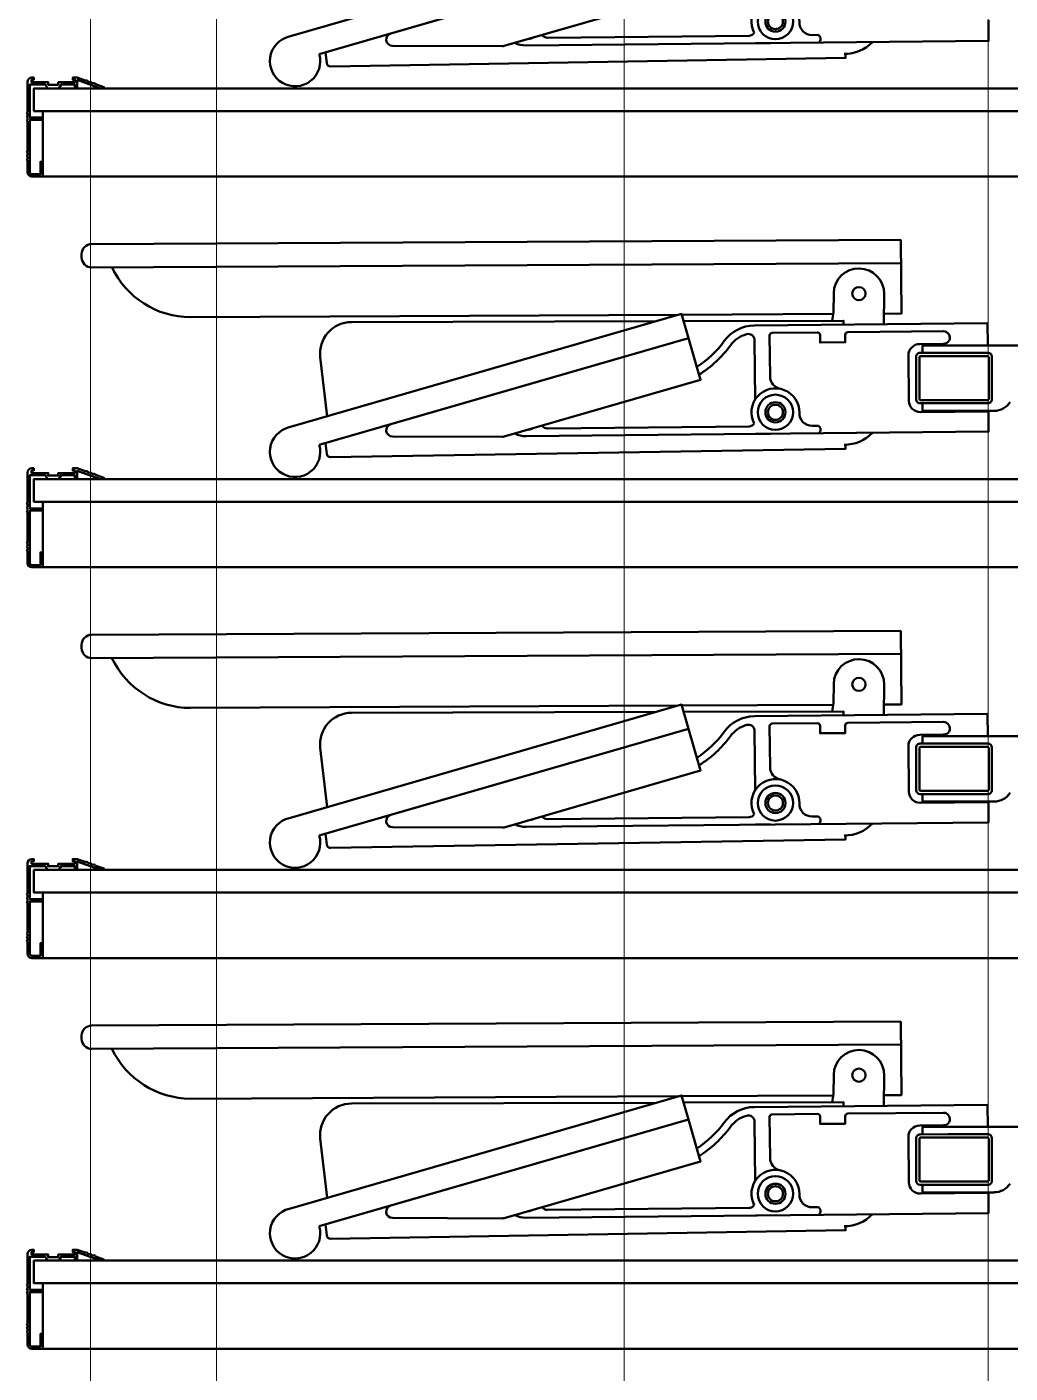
# Model space of a CAD drawing. Header units: millimetres. Extents: x 51154 to 151340, y -24069 to 30962.
# Drawn here: x 127494 to 128274, y 532 to 1600 of the extents above; entities that cross this region are included whole.
import ezdxf

# ---------------------------------------------------------------- set-up
doc = ezdxf.new("R2010")
doc.units = ezdxf.units.MM
for name, color, linetype, lineweight, true_color in [('_____KCI_M_0_Main-1', 9, 'Continuous', 50, 0x808080), ('Ломаная-1-1', 9, 'Continuous', 9, 0x808080), ('Партер_ТХ_для_Разрез_dwg _2_-1', 9, 'Continuous', 9, 0x808080)]:
    doc.layers.add(name, color=color, linetype=linetype, lineweight=lineweight, true_color=true_color)
doc.layers.add('Стены', color=7, linetype='Continuous', lineweight=9)

# ---------------------------------------------------------------- blocks, each defined once
blk = doc.blocks.new('Партер_ТХ_для_Разрез_dwg_A$C585C1D4E-8380806-Разрез 1-1')
at = {"layer": '_____KCI_M_0_Main-1'}
for p, q in [((128067.320863558, 1593.05663971631), (127907.3287361692, 1591.469449224231)), ((128117.3011577259, 1593.552465660778), (128122.3181573581, 1593.602236448136)), ((127784.3441527989, 1585.058355698642), (127871.5770713407, 1584.741857998353)), ((128072.3801371883, 1587.106534643379), (128084.3795467447, 1587.225573929307)), ((127731.1798166763, 1579.891144147423), (127732.150739206, 1571.296553271172)), ((127494.8047493659, 1556.358202588093), (127494.8047493659, 1532.258204711882)), ((127542.1748751905, 1556.972091336084), (127544.234623542, 1556.226223198977)), ((127545.1748751905, 1555.885742895586), (127547.234623542, 1555.139874758479)), ((127548.1748751905, 1554.799394455087), (127555.2749895174, 1552.228328412679)), ((127494.8047493659, 1531.258204711881), (127494.8047493659, 1529.258204711881)), ((127494.8047493659, 1528.258204711882), (127494.8047493659, 1526.258204711881)), ((127626.8047531377, 1533.257219679934), (128444.8047493826, 1533.257219679934)), ((127494.8047493659, 1525.258204711882), (127494.8047493659, 1501.258202588466)), ((127494.8047493659, 1500.258202588466), (127494.8047493659, 1498.258202588466)), ((127494.8047493659, 1497.258202588466), (127494.8047493659, 1495.258202588466)), ((127494.8047493659, 1494.258202588466), (127494.8047493659, 1484.758202588466)), ((127545.4472479354, 1427.741333827657), (128187.666297717, 1431.007354991791)), ((127537.6980910729, 1419.70461489847), (127537.7110412549, 1417.155983748195)), ((127545.3920955192, 1409.20298935501), (128187.7599739861, 1412.571600500775)), ((128134.4642088842, 1388.660465486628), (128134.265665723, 1373.661779525039)), ((128174.4607047867, 1388.131017038879), (128174.1428659391, 1364.120296275524)), ((127624.135117067, 1369.678020851967), (128011.2511246334, 1371.645045541507)), ((128013.9260704052, 1371.658637551871), (128134.1054104697, 1372.269296177012)), ((127751.8538486194, 1365.887660445926), (127993.4442455899, 1366.498149773387)), ((128121.5840817522, 1357.598595366162), (128085.585853083, 1357.241477504653)), ((128145.582900865, 1357.836673939881), (128221.579161359, 1358.590589424876)), ((128071.6427849959, 1351.433180088458), (128072.1098490487, 1304.352144753841)), ((128083.9294540118, 1322.595863346291), (128083.6057913732, 1355.221736030934)), ((128202.6792956423, 1348.402602590901), (128221.6783607732, 1348.591081461218)), ((127732.4272652697, 1291.053868368549), (127727.0779684018, 1338.055533396361)), ((128194.1261358093, 1303.315537298379), (128193.7690179478, 1339.313765960094)), ((128199.9324517082, 1338.374164803234), (128199.9324517082, 1304.374177741167)), ((128202.4328869413, 1337.876345867572), (128202.4328869413, 1304.876358423662)), ((128257.4328660201, 1337.924325071556), (128257.4328660201, 1304.924337627646)), ((128259.9324288796, 1338.426505754051), (128259.9324288796, 1304.426518690122)), ((128257.2123154234, 1294.940936388728), (128203.2149724495, 1294.405259598327)), ((128067.320863558, 1283.05663971631), (127907.3287361692, 1281.469449224231)), ((128117.3011577259, 1283.552465660778), (128122.3181573581, 1283.602236448136)), ((127784.3441527989, 1275.058355698642), (127871.5770713407, 1274.741857998353)), ((128072.3801371883, 1277.106534643379), (128084.3795467447, 1277.225573929307)), ((127731.1798166763, 1269.891144147424), (127732.150739206, 1261.296553271172)), ((127494.8047493659, 1246.358202588093), (127494.8047493659, 1222.258204711881)), ((127542.1748751905, 1246.972091336084), (127544.234623542, 1246.226223198978)), ((127545.1748751905, 1245.885742895586), (127547.234623542, 1245.139874758479)), ((127548.1748751905, 1244.799394455087), (127555.2749895174, 1242.22832841268)), ((127494.8047493659, 1221.258204711881), (127494.8047493659, 1219.258204711881)), ((127494.8047493659, 1218.258204711881), (127494.8047493659, 1216.258204711882)), ((127626.8047531377, 1223.257219679934), (128444.8047493826, 1223.257219679934)), ((127494.8047493659, 1215.258204711881), (127494.8047493659, 1191.258202588466)), ((127494.8047493659, 1190.258202588466), (127494.8047493659, 1188.258202588466)), ((127494.8047493659, 1187.258202588466), (127494.8047493659, 1185.258202588466)), ((127494.8047493659, 1184.258202588466), (127494.8047493659, 1174.758202588466)), ((127545.4472479354, 1117.741333827657), (128187.666297717, 1121.007354991791)), ((127537.6980910729, 1109.70461489847), (127537.7110412549, 1107.155983748195)), ((127545.3920955192, 1099.20298935501), (128187.7599739861, 1102.571600500775)), ((128134.4642088842, 1078.660465486628), (128134.265665723, 1063.661779525039)), ((128174.4607047867, 1078.131017038879), (128174.1428659391, 1054.120296275524)), ((127624.135117067, 1059.678020851967), (128011.2511246334, 1061.645045541507)), ((128013.9260704052, 1061.658637551871), (128134.1054104697, 1062.269296177012)), ((127751.8538486194, 1055.887660445926), (127993.4442455899, 1056.498149773387)), ((128121.5840817522, 1047.598595366162), (128085.585853083, 1047.241477504653)), ((128145.582900865, 1047.836673939881), (128221.579161359, 1048.590589424876)), ((128071.6427849959, 1041.433180088458), (128072.1098490487, 994.3521447538409)), ((128083.9294540118, 1012.595863346291), (128083.6057913732, 1045.221736030933)), ((128202.6792956423, 1038.402602590901), (128221.6783607732, 1038.591081461218)), ((127732.4272652697, 981.0538683685485), (127727.0779684018, 1028.05553339636)), ((128194.1261358093, 993.3155372983787), (128193.7690179478, 1029.313765960095)), ((128199.9324517082, 1028.374164803234), (128199.9324517082, 994.3741777411673)), ((128202.4328869413, 1027.876345867571), (128202.4328869413, 994.8763584236625)), ((128257.4328660201, 1027.924325071556), (128257.4328660201, 994.9243376276467)), ((128259.9324288796, 1028.426505754051), (128259.9324288796, 994.4265186901214)), ((128257.2123154234, 984.9409363887283), (128203.2149724495, 984.405259598327)), ((128067.320863558, 973.0566397163096), (127907.3287361692, 971.469449224231)), ((128117.3011577259, 973.552465660778), (128122.3181573581, 973.6022364481362)), ((127784.3441527989, 965.0583556986425), (127871.5770713407, 964.7418579983536)), ((128072.3801371883, 967.1065346433792), (128084.3795467447, 967.2255739293072)), ((127731.1798166763, 959.8911441474231), (127732.150739206, 951.2965532711718)), ((127494.8047493659, 936.3582025880936), (127494.8047493659, 912.2582047118816)), ((127542.1748751905, 936.9720913360837), (127544.234623542, 936.2262231989774)), ((127545.1748751905, 935.8857428955856), (127547.234623542, 935.1398747584793)), ((127548.1748751905, 934.7993944550874), (127555.2749895174, 932.228328412679)), ((127494.8047493659, 911.2582047118816), (127494.8047493659, 909.2582047118816)), ((127494.8047493659, 908.2582047118816), (127494.8047493659, 906.2582047118816)), ((127626.8047531377, 913.2572196799341), (128444.8047493826, 913.2572196799341)), ((127494.8047493659, 905.2582047118816), (127494.8047493659, 881.2582025884661)), ((127494.8047493659, 880.2582025884661), (127494.8047493659, 878.2582025884661)), ((127494.8047493659, 877.2582025884661), (127494.8047493659, 875.2582025884661)), ((127494.8047493659, 874.2582025884661), (127494.8047493659, 864.7582025884661)), ((127545.4472479354, 807.7413338276568), (128187.666297717, 811.0073549917909)), ((127537.6980910729, 799.7046148984704), (127537.7110412549, 797.1559837481949)), ((127545.3920955192, 789.2029893550101), (128187.7599739861, 792.5716005007747)), ((128134.4642088842, 768.6604654866281), (128134.265665723, 753.6617795250388)), ((128174.4607047867, 768.1310170388791), (128174.1428659391, 744.1202962755236)), ((127624.135117067, 749.6780208519671), (128011.2511246334, 751.6450455415073)), ((128013.9260704052, 751.6586375518713), (128134.1054104697, 752.269296177012)), ((127751.8538486194, 745.8876604459259), (127993.4442455899, 746.4981497733864)), ((128121.5840817522, 737.5985953661624), (128085.585853083, 737.2414775046531)), ((128145.582900865, 737.836673939881), (128221.579161359, 738.5905894248757)), ((128071.6427849959, 731.4331800884577), (128072.1098490487, 684.3521447538409)), ((128083.9294540118, 702.5958633462909), (128083.6057913732, 735.2217360309335)), ((128202.6792956423, 728.402602590901), (128221.6783607732, 728.5910814612183)), ((127732.4272652697, 671.0538683685485), (127727.0779684018, 718.0555333963606)), ((128194.1261358093, 683.3155372983786), (128193.7690179478, 719.3137659600947)), ((128199.9324517082, 718.374164803234), (128199.9324517082, 684.3741777411673)), ((128202.4328869413, 717.8763458675716), (128202.4328869413, 684.8763584236625)), ((128257.4328660201, 717.9243250715557), (128257.4328660201, 684.9243376276465)), ((128259.9324288796, 718.4265057540509), (128259.9324288796, 684.4265186901215)), ((128257.2123154234, 674.9409363887283), (128203.2149724495, 674.405259598327)), ((128067.320863558, 663.0566397163095), (127907.3287361692, 661.469449224231)), ((128117.3011577259, 663.552465660778), (128122.3181573581, 663.6022364481363)), ((127784.3441527989, 655.0583556986423), (127871.5770713407, 654.7418579983536)), ((128072.3801371883, 657.1065346433791), (128084.3795467447, 657.2255739293072)), ((127731.1798166763, 649.8911441474232), (127732.150739206, 641.2965532711717)), ((127494.8047493659, 626.3582025880935), (127494.8047493659, 602.2582047118816)), ((127542.1748751905, 626.9720913360837), (127544.234623542, 626.2262231989774)), ((127545.1748751905, 625.8857428955856), (127547.234623542, 625.1398747584792)), ((127548.1748751905, 624.7993944550875), (127555.2749895174, 622.2283284126792)), ((127494.8047493659, 601.2582047118816), (127494.8047493659, 599.2582047118816)), ((127494.8047493659, 598.2582047118816), (127494.8047493659, 596.2582047118816)), ((127626.8047531377, 603.2572196799341), (128444.8047493826, 603.2572196799341)), ((127494.8047493659, 595.2582047118816), (127494.8047493659, 571.2582025884661)), ((127494.8047493659, 570.2582025884661), (127494.8047493659, 568.2582025884661)), ((127494.8047493659, 567.2582025884661), (127494.8047493659, 565.2582025884661)), ((127494.8047493659, 564.2582025884661), (127494.8047493659, 554.7582025884661))]:
    blk.add_line(p, q, dxfattribs=at)
at = {"layer": '_____KCI_M_0_Main-1', "flags": 128}
for points in [[(127599.8047499787, 1551.257140673978), (128444.8047493826, 1551.257140673978), (128444.8047493826, 1696.258167265263), (128364.8047493528, 1696.258167265263)], [(127782.9739265814, 1594.861700447557), (128019.2725120932, 1663.161383323652), (128013.7234511021, 1682.359646154848), (127701.5039033256, 1592.115787711275)], [(127872.9835792295, 1584.93844743101), (128028.8595513459, 1629.992798649055), (128019.2725120932, 1663.161383323652), (127726.2664749492, 1578.470993092564)], [(128257.2075221371, 1605.424112322089), (128257.3710344862, 1588.941723650602), (127890.3890922796, 1585.301105456707)], [(128143.8633006941, 1578.541813982931), (128143.9157900642, 1575.345134679509), (127735.1810307931, 1568.633722599876)], [(127498.3047493659, 1559.858202588094), (127499.7047493663, 1559.858202588094), (127499.7047493663, 1558.058202589211), (127498.0047493651, 1558.058202589211), (127498.0047493651, 1556.058202589211), (127511.2047493662, 1556.058202589211), (127511.2047493662, 1554.058202589212), (127519.2047493662, 1554.058202589212), (127519.2047493662, 1556.058202589211), (127532.4047493655, 1556.058202589211), (127532.4047493655, 1558.058202589211), (127530.7047493662, 1558.058202589211), (127530.7047493662, 1559.858202588094), (127534.2047493663, 1559.858202588094), (127541.234623542, 1557.312571639476)], [(127496.6047493666, 1484.758202588466), (127496.6047493666, 1526.258202588466), (127506.8047493659, 1526.258202588466), (127506.8047493659, 1528.058202589211), (127496.6047493666, 1528.058202589211), (127496.6047493666, 1554.258202588466), (127508.9726985581, 1554.258202588466), (127510.7047493663, 1551.258202588466), (127519.7047493663, 1551.258202588466), (127521.4368001744, 1554.258202588466), (127532.4047493655, 1554.258202588466), (127532.4047493655, 1551.258202588466), (127534.2047493663, 1551.258202588466), (127534.2047493663, 1557.943821473327), (127552.6673861295, 1551.258202588466), (127555.1047493666, 1551.258202588466)], [(127870.9501514267, 1533.257676264552), (127499.8047499489, 1533.257676264552), (127499.8047499489, 1551.257201420424), (127870.9501514267, 1551.257201420424)], [(127506.8046891223, 1533.257254431305), (127506.8046891223, 1481.258216912208), (128494.8047129344, 1481.258216912208)], [(127498.3047493659, 1481.258202588466), (127506.8047493659, 1481.258202588466), (127506.8047493659, 1493.058202589211), (127505.0047493651, 1493.058202589211), (127505.0047493651, 1483.058202589211), (127498.3047493659, 1483.058202589211)], [(128174.2534377407, 1372.47329745656), (128188.130573703, 1372.543810349238), (128187.8336441647, 1431.008206038085)], [(127599.8047499787, 1241.257140673978), (128444.8047493826, 1241.257140673978), (128444.8047493826, 1386.258167265263), (128364.8047493528, 1386.258167265263)], [(127782.9739265814, 1284.861700447557), (128019.2725120932, 1353.161383323652), (128013.7234511021, 1372.359646154848), (127701.5039033256, 1282.115787711275)], [(128015.4016190003, 1366.553635182139), (128142.2486864161, 1366.874172678498), (128142.2990920972, 1363.804392386508)], [(128071.5270222854, 1363.102303114069), (128256.5179195832, 1364.937492121292), (128256.6916640829, 1347.423682099489)], [(127872.9835792295, 1274.93844743101), (128028.8595513459, 1319.992798649055), (128019.2725120932, 1353.161383323652), (127726.2664749492, 1268.470993092564)], [(128143.6028391551, 1355.816932466162), (128143.6623588037, 1349.81722768983), (128123.6633428763, 1349.618828878087), (128123.6038232278, 1355.618533654419)], [(128204.9298327695, 1341.378525408265), (128204.9298327695, 1347.378523124662), (128316.0792765747, 1347.378523124662)], [(128256.9298129808, 1341.42388756415), (128224.92982517, 1341.42388756415), (128202.9298335146, 1341.376780709532)], [(128203.4320142101, 1338.877217835096), (128224.9320060145, 1338.877217835096), (128256.431994034, 1338.877217835096), (128234.9320022296, 1338.877217835096)], [(128203.4625464212, 1303.877231153009), (128224.9625382553, 1303.877231153009), (128256.4625262748, 1303.877231153009)], [(128257.2075221371, 1295.424112322089), (128257.3710344862, 1278.941723650602), (127890.3890922796, 1275.301105456707)], [(128202.9647275041, 1301.376795931069), (128224.9647191297, 1301.376795931069), (128256.9647069406, 1301.376795931069), (128204.9647267293, 1301.376795931069), (128204.9647267293, 1295.378542911542), (128261.8444650005, 1295.378542911542)], [(128143.8633006941, 1268.541813982931), (128143.9157900642, 1265.345134679509), (127735.1810307931, 1258.633722599876)], [(127498.3047493659, 1249.858202588094), (127499.7047493663, 1249.858202588094), (127499.7047493663, 1248.058202589211), (127498.0047493651, 1248.058202589211), (127498.0047493651, 1246.058202589211), (127511.2047493662, 1246.058202589211), (127511.2047493662, 1244.058202589211), (127519.2047493662, 1244.058202589211), (127519.2047493662, 1246.058202589211), (127532.4047493655, 1246.058202589211), (127532.4047493655, 1248.058202589211), (127530.7047493662, 1248.058202589211), (127530.7047493662, 1249.858202588094), (127534.2047493663, 1249.858202588094), (127541.234623542, 1247.312571639476)], [(127496.6047493666, 1174.758202588466), (127496.6047493666, 1216.258202588466), (127506.8047493659, 1216.258202588466), (127506.8047493659, 1218.058202589211), (127496.6047493666, 1218.058202589211), (127496.6047493666, 1244.258202588466), (127508.9726985581, 1244.258202588466), (127510.7047493663, 1241.258202588466), (127519.7047493663, 1241.258202588466), (127521.4368001744, 1244.258202588466), (127532.4047493655, 1244.258202588466), (127532.4047493655, 1241.258202588466), (127534.2047493663, 1241.258202588466), (127534.2047493663, 1247.943821473327), (127552.6673861295, 1241.258202588466), (127555.1047493666, 1241.258202588466)], [(127870.9501514267, 1223.257676264552), (127499.8047499489, 1223.257676264552), (127499.8047499489, 1241.257201420424), (127870.9501514267, 1241.257201420424)], [(127506.8046891223, 1223.257254431305), (127506.8046891223, 1171.258216912207), (128494.8047129344, 1171.258216912207)], [(127498.3047493659, 1171.258202588466), (127506.8047493659, 1171.258202588466), (127506.8047493659, 1183.058202589211), (127505.0047493651, 1183.058202589211), (127505.0047493651, 1173.058202589211), (127498.3047493659, 1173.058202589211)], [(128174.2534377407, 1062.47329745656), (128188.130573703, 1062.543810349238), (128187.8336441647, 1121.008206038085)], [(127599.8047499787, 931.2571406739775), (128444.8047493826, 931.2571406739775), (128444.8047493826, 1076.258167265263), (128364.8047493528, 1076.258167265263)], [(127782.9739265814, 974.8617004475567), (128019.2725120932, 1043.161383323652), (128013.7234511021, 1062.359646154848), (127701.5039033256, 972.1157877112748)], [(128015.4016190003, 1056.553635182139), (128142.2486864161, 1056.874172678498), (128142.2990920972, 1053.804392386508)], [(128071.5270222854, 1053.102303114069), (128256.5179195832, 1054.937492121291), (128256.6916640829, 1037.423682099489)], [(127872.9835792295, 964.9384474310102), (128028.8595513459, 1009.992798649055), (128019.2725120932, 1043.161383323652), (127726.2664749492, 958.4709930925641)], [(128143.6028391551, 1045.816932466162), (128143.6623588037, 1039.81722768983), (128123.6633428763, 1039.618828878087), (128123.6038232278, 1045.618533654419)], [(128204.9298327695, 1031.378525408265), (128204.9298327695, 1037.378523124662), (128316.0792765747, 1037.378523124662)], [(128256.9298129808, 1031.42388756415), (128224.92982517, 1031.42388756415), (128202.9298335146, 1031.376780709532)], [(128203.4320142101, 1028.877217835096), (128224.9320060145, 1028.877217835096), (128256.431994034, 1028.877217835096), (128234.9320022296, 1028.877217835096)], [(128203.4625464212, 993.8772311530087), (128224.9625382553, 993.8772311530087), (128256.4625262748, 993.8772311530087)], [(128257.2075221371, 985.4241123220893), (128257.3710344862, 968.9417236506017), (127890.3890922796, 965.3011054567072)], [(128202.9647275041, 991.3767959310683), (128224.9647191297, 991.3767959310683), (128256.9647069406, 991.3767959310683), (128204.9647267293, 991.3767959310683), (128204.9647267293, 985.3785429115417), (128261.8444650005, 985.3785429115417)], [(128143.8633006941, 958.5418139829311), (128143.9157900642, 955.3451346795084), (127735.1810307931, 948.6337225998763)], [(127498.3047493659, 939.8582025880936), (127499.7047493663, 939.8582025880936), (127499.7047493663, 938.0582025892111), (127498.0047493651, 938.0582025892111), (127498.0047493651, 936.0582025892112), (127511.2047493662, 936.0582025892112), (127511.2047493662, 934.0582025892112), (127519.2047493662, 934.0582025892112), (127519.2047493662, 936.0582025892112), (127532.4047493655, 936.0582025892112), (127532.4047493655, 938.0582025892111), (127530.7047493662, 938.0582025892111), (127530.7047493662, 939.8582025880936), (127534.2047493663, 939.8582025880936), (127541.234623542, 937.3125716394754)], [(127496.6047493666, 864.7582025884661), (127496.6047493666, 906.2582025884661), (127506.8047493659, 906.2582025884661), (127506.8047493659, 908.0582025892112), (127496.6047493666, 908.0582025892112), (127496.6047493666, 934.2582025884661), (127508.9726985581, 934.2582025884661), (127510.7047493663, 931.2582025884661), (127519.7047493663, 931.2582025884661), (127521.4368001744, 934.2582025884661), (127532.4047493655, 934.2582025884661), (127532.4047493655, 931.2582025884661), (127534.2047493663, 931.2582025884661), (127534.2047493663, 937.9438214733276), (127552.6673861295, 931.2582025884661), (127555.1047493666, 931.2582025884661)], [(127870.9501514267, 913.2576762645516), (127499.8047499489, 913.2576762645516), (127499.8047499489, 931.2572014204237), (127870.9501514267, 931.2572014204237)], [(127506.8046891223, 913.2572544313047), (127506.8046891223, 861.2582169122073), (128494.8047129344, 861.2582169122073)], [(127498.3047493659, 861.2582025884661), (127506.8047493659, 861.2582025884661), (127506.8047493659, 873.0582025892112), (127505.0047493651, 873.0582025892112), (127505.0047493651, 863.0582025892111), (127498.3047493659, 863.0582025892111)], [(128174.2534377407, 752.4732974565599), (128188.130573703, 752.5438103492382), (128187.8336441647, 811.008206038085)], [(127599.8047499787, 621.2571406739775), (128444.8047493826, 621.2571406739775), (128444.8047493826, 766.2581672652635), (128364.8047493528, 766.2581672652635)], [(127782.9739265814, 664.8617004475567), (128019.2725120932, 733.1613833236519), (128013.7234511021, 752.3596461548481), (127701.5039033256, 662.115787711275)], [(128015.4016190003, 746.5536351821396), (128142.2486864161, 746.8741726784976), (128142.2990920972, 743.8043923865083)], [(128071.5270222854, 743.1023031140688), (128256.5179195832, 744.9374921212915), (128256.6916640829, 727.4236820994887)], [(127872.9835792295, 654.9384474310103), (128028.8595513459, 699.9927986490551), (128019.2725120932, 733.1613833236519), (127726.2664749492, 648.470993092564)], [(128143.6028391551, 735.8169324661616), (128143.6623588037, 729.8172276898298), (128123.6633428763, 729.6188288780871), (128123.6038232278, 735.6185336544189)], [(128204.9298327695, 721.3785254082653), (128204.9298327695, 727.3785231246624), (128316.0792765747, 727.3785231246624)], [(128256.9298129808, 721.4238875641498), (128224.92982517, 721.4238875641498), (128202.9298335146, 721.3767807095321)], [(128203.4320142101, 718.8772178350958), (128224.9320060145, 718.8772178350958), (128256.431994034, 718.8772178350958), (128234.9320022296, 718.8772178350958)], [(128203.4625464212, 683.8772311530087), (128224.9625382553, 683.8772311530087), (128256.4625262748, 683.8772311530087)], [(128257.2075221371, 675.4241123220894), (128257.3710344862, 658.9417236506018), (127890.3890922796, 655.3011054567072)], [(128202.9647275041, 681.3767959310684), (128224.9647191297, 681.3767959310684), (128256.9647069406, 681.3767959310684), (128204.9647267293, 681.3767959310684), (128204.9647267293, 675.3785429115418), (128261.8444650005, 675.3785429115418)], [(128143.8633006941, 648.541813982931), (128143.9157900642, 645.3451346795085), (127735.1810307931, 638.6337225998763)], [(127496.6047493666, 554.7582025884661), (127496.6047493666, 596.2582025884661), (127506.8047493659, 596.2582025884661), (127506.8047493659, 598.0582025892112), (127496.6047493666, 598.0582025892112), (127496.6047493666, 624.2582025884661), (127508.9726985581, 624.2582025884661), (127510.7047493663, 621.2582025884661), (127519.7047493663, 621.2582025884661), (127521.4368001744, 624.2582025884661), (127532.4047493655, 624.2582025884661), (127532.4047493655, 621.2582025884661), (127534.2047493663, 621.2582025884661), (127534.2047493663, 627.9438214733276), (127552.6673861295, 621.2582025884661), (127555.1047493666, 621.2582025884661)], [(127498.3047493659, 629.8582025880936), (127499.7047493663, 629.8582025880936), (127499.7047493663, 628.0582025892112), (127498.0047493651, 628.0582025892112), (127498.0047493651, 626.0582025892111), (127511.2047493662, 626.0582025892111), (127511.2047493662, 624.0582025892112), (127519.2047493662, 624.0582025892112), (127519.2047493662, 626.0582025892111), (127532.4047493655, 626.0582025892111), (127532.4047493655, 628.0582025892112), (127530.7047493662, 628.0582025892112), (127530.7047493662, 629.8582025880936), (127534.2047493663, 629.8582025880936), (127541.234623542, 627.3125716394756)], [(127870.9501514267, 603.2576762645516), (127499.8047499489, 603.2576762645516), (127499.8047499489, 621.2572014204237), (127870.9501514267, 621.2572014204237)], [(127506.8046891223, 603.2572544313047), (127506.8046891223, 551.2582169122073), (128494.8047129344, 551.2582169122073)], [(127498.3047493659, 551.2582025884661), (127506.8047493659, 551.2582025884661), (127506.8047493659, 563.0582025892112), (127505.0047493651, 563.0582025892112), (127505.0047493651, 553.0582025892112), (127498.3047493659, 553.0582025892112)]]:
    blk.add_lwpolyline(points, dxfattribs=at)
at = {"layer": '_____KCI_M_0_Main-1'}
for centre, radius in [((128088.210710926, 1604.264417227638), 13.99999999998545), ((128088.210710926, 1604.264417227638), 7.999999999985448), ((128088.210710926, 1604.264417227638), 6), ((128154.4624568354, 1388.395741263685), 5.25), ((128088.210710926, 1294.264417227638), 13.99999999998545), ((128088.210710926, 1294.264417227638), 7.999999999985448), ((128088.210710926, 1294.264417227638), 6), ((128154.4624568354, 1078.395741263685), 5.25), ((128088.210710926, 984.2644172276381), 14.00000000000011), ((128088.210710926, 984.2644172276381), 7.999999999985448), ((128088.210710926, 984.2644172276381), 6), ((128154.4624568354, 768.3957412636848), 5.25), ((128088.210710926, 674.2644172276381), 13.99999999999989), ((128088.210710926, 674.2644172276381), 7.999999999985448), ((128088.210710926, 674.2644172276381), 6)]:
    blk.add_circle(centre, radius, dxfattribs=at)
for centre, radius, start, end in [((128088.210710926, 1604.264417227638), 18.99999999999227, 358.592271750959, 208.1073756667047), ((128117.2019583117, 1603.551973624436), 10.00000000000163, 178.5922717509568, 270.5683800987105), ((127707.0529643167, 1572.917524881941), 20.00000000001604, 103.838601999192, 16.12139551780881), ((127784.3622936345, 1590.058322789428), 4.999999999988647, 106.1213955003395, 269.7921209222666), ((127890.1906934809, 1605.300121380297), 15.0000000000102, 276.3637964004583, 295.8789945695668), ((127890.1906934809, 1605.300121380297), 15.0000000000102, 276.3637964004583, 295.8789945695668), ((127907.2791364621, 1596.469203204197), 5.000000000000957, 213.8065152168909, 270.5683800988772), ((128067.2712638508, 1598.056393698138), 5.000000000004556, 270.5683800988768, 326.7240512489885), ((128120.266823871, 1590.473214298767), 3.741490183136002, 309.96100058884, 56.75183531887627), ((127871.5952121764, 1589.741825089139), 4.999999999987878, 269.7921209222666, 286.1213955005016), ((127890.1906934809, 1605.300121380297), 20.00000000001795, 243.7804711878868, 270.5683800987518), ((128143.2720738482, 1608.535987599102), 29.99999999999693, 269.2415980450971, 316.8718610789484), ((127735.1317775082, 1571.633318256867), 3.000000000006692, 186.4453224789425, 270.9407112843152), ((127498.3047493659, 1556.358202588093), 3.499999999985448, 90, 180), ((127541.7047493662, 1557.142331486849), 0.4999999999919314, 340.0938605592618, 160.0938605587679), ((127544.7047493662, 1556.05598304635), 0.4999999999919314, 340.0938605592539, 160.0938605587601), ((127547.7047493662, 1554.969634607715), 0.4999999999919314, 340.0938605598569, 160.0938605587463), ((127555.1047493666, 1551.758202588466), 0.4999999999928841, 269.9999999999996, 70.09386053341244), ((127494.8047493659, 1531.758204711881), 0.5000000000145519, 90, 269.9999999999996), ((127494.8047493659, 1528.758204711881), 0.5000000000145519, 90, 269.9999999999996), ((127494.8047493659, 1525.758204711882), 0.5000000000145519, 90, 269.9999999999996), ((127494.8047493659, 1500.758202588466), 0.5000000000145519, 90, 269.9999999999996), ((127494.8047493659, 1497.758202588466), 0.5000000000145519, 90, 269.9999999999996), ((127494.8047493659, 1494.758202588466), 0.5000000000145519, 90, 269.9999999999996), ((127498.3047493659, 1484.758202588466), 3.499999999985448, 180, 269.9999999999996), ((127498.3047493659, 1484.758202588466), 1.699999999982538, 180, 269.9999999999996), ((127545.6979877781, 1419.745264197049), 8.000000000002732, 90.29113123625939, 180.2911303821602), ((127545.71093796, 1417.196633046773), 7.999999999984658, 180.2911303821563, 270.3004596912335), ((127624.4921788107, 1439.228961939273), 69.55185762767634, 205.4977457545052, 269.7058566112044), ((128154.4624568354, 1388.395741263685), 19.99999999998744, 359.2415988984942, 179.2415988984935), ((128074.1708597671, 1379.872383525875), 60.4148765129362, 347.553430536614, 354.0996133236812), ((127751.9170224201, 1340.887740265859), 24.99999999998176, 90.1447847965346, 186.5049052563233), ((128071.8246205281, 1333.103779228685), 29.99999999999999, 90.5683800987388, 143.6984831327458), ((128066.6430310141, 1351.383580385057), 5.000000000006812, 0.5683799921477748, 105.8259035687427), ((128085.6056929659, 1355.241575913784), 2.000000000004316, 90.56838009887662, 180.568379992157), ((128121.603921635, 1355.598693773431), 1.999999999997329, 0.5683799921359087, 90.56838009846165), ((128145.6027407478, 1355.83677234715), 2.000000000004316, 90.56838009929348, 180.568379992157), ((128221.6287610661, 1353.590835443047), 5.000000000000814, 270.5683800987105, 90.56838009871092), ((127979.1446713637, 1401.187749631983), 85.000000000002, 303.3771514652066, 323.6984831327595), ((127979.1446713637, 1401.187749631983), 90.9999999999962, 302.2073439079389, 323.6984831327593), ((128071.8246205281, 1333.103779228685), 24.00000000000578, 105.8259035687799, 143.6984831327435), ((128202.7685751151, 1339.403045425472), 9.000000000018774, 90.56838009878392, 180.5683799921505), ((128202.9324505757, 1338.376781851334), 2.999999999989527, 90.04998162300132, 180.0499819434445), ((128203.4328865539, 1337.877218216938), 1.000000000002151, 90.04998162355548, 180.049981942887), ((128256.4328664075, 1337.923452722189), 1.000000000002979, 0.04998194330306777, 90.04998162313791), ((128256.9324300419, 1338.423888705951), 3.000000000008937, 0.04998194330764512, 90.04998162313791), ((128256.9324300419, 1338.423888705951), 3.000000000008937, 0.04998194330764512, 90.04998162313791), ((128093.9289619755, 1322.695062751231), 9.999999999996264, 180.5683799921481, 258.6278358168879), ((128088.210710926, 1294.264417227638), 18.99999999999227, 358.5922717509596, 208.1073756667047), ((128203.1256929766, 1303.404816763756), 8.999999999995758, 180.5683799921479, 270.568380098785), ((128202.962110443, 1304.376794789267), 2.999999999994385, 180.0499819432945, 270.0499816231377), ((128203.4616740774, 1304.877230773029), 1.000000000002979, 180.0499819433027, 270.0499816231376), ((128256.4616539012, 1304.92346527828), 0.9999999999933016, 270.0499816223042, 0.04998194330328366), ((128256.9620899092, 1304.423901642022), 3.000000000009009, 270.0499816234155, 0.0499819433076451), ((128256.9620899092, 1304.423901642022), 3.000000000009009, 270.0499816234155, 0.0499819433076451), ((128117.2019583117, 1293.551973624435), 10.00000000000163, 178.5922717509542, 270.5683800987105), ((128261.8313797544, 1310.428151648772), 14.99999999999703, 270.0499816231377, 326.9386398864023), ((127707.0529643167, 1262.917524881941), 20.00000000001604, 103.8386019991917, 16.12139551780958), ((127784.3622936345, 1280.058322789428), 4.999999999988647, 106.1213955003409, 269.7921209222666), ((127890.1906934809, 1295.300121380297), 15.0000000000102, 276.3637964004581, 295.878994569567), ((127890.1906934809, 1295.300121380297), 15.0000000000102, 276.3637964004581, 295.878994569567), ((127907.2791364621, 1286.469203204197), 5.000000000000957, 213.806515216893, 270.5683800988772), ((128067.2712638508, 1288.056393698138), 5.000000000004556, 270.5683800988769, 326.7240512489885), ((128120.266823871, 1280.473214298767), 3.741490183136002, 309.9610005888428, 56.75183531887774), ((127871.5952121764, 1279.741825089139), 4.999999999987878, 269.7921209222666, 286.1213955005019), ((127890.1906934809, 1295.300121380297), 20.00000000001795, 243.7804711878863, 270.5683800987518), ((128143.2720738482, 1298.535987599102), 29.99999999999693, 269.2415980450971, 316.8718610789483), ((127735.1317775082, 1261.633318256867), 3.000000000006692, 186.4453224789425, 270.9407112843152), ((127498.3047493659, 1246.358202588093), 3.499999999985448, 90, 180), ((127541.7047493662, 1247.142331486848), 0.4999999999919314, 340.0938605593165, 160.0938605587246), ((127544.7047493662, 1246.05598304635), 0.4999999999919314, 340.0938605592618, 160.0938605587679), ((127547.7047493662, 1244.969634607714), 0.4999999999919314, 340.0938605599116, 160.0938605587029), ((127555.1047493666, 1241.758202588466), 0.4999999999928841, 269.9999999999996, 70.09386053340856), ((127494.8047493659, 1221.758204711881), 0.5000000000145519, 90, 269.9999999999996), ((127494.8047493659, 1218.758204711881), 0.5000000000145519, 90, 269.9999999999996), ((127494.8047493659, 1215.758204711881), 0.5000000000145519, 90, 269.9999999999996), ((127494.8047493659, 1190.758202588466), 0.5000000000145519, 90, 269.9999999999996), ((127494.8047493659, 1187.758202588466), 0.5000000000145519, 90, 269.9999999999996), ((127494.8047493659, 1184.758202588466), 0.5000000000145519, 90, 269.9999999999996), ((127498.3047493659, 1174.758202588466), 3.499999999985448, 180, 269.9999999999996), ((127498.3047493659, 1174.758202588466), 1.699999999982538, 180, 269.9999999999996), ((127545.6979877781, 1109.745264197049), 8.000000000002732, 90.2911312362594, 180.2911303821585), ((127545.71093796, 1107.196633046773), 7.999999999984658, 180.2911303821579, 270.3004596912335), ((127624.4921788107, 1129.228961939272), 69.55185762767634, 205.497745754505, 269.7058566112044), ((128154.4624568354, 1078.395741263685), 19.99999999998744, 359.2415988984949, 179.2415988984935), ((128074.1708597671, 1069.872383525876), 60.4148765129362, 347.5534305366139, 354.0996133236812), ((127751.9170224201, 1030.887740265859), 24.99999999998176, 90.1447847965346, 186.5049052563228), ((128071.8246205281, 1023.103779228685), 29.99999999999999, 90.5683800987388, 143.6984831327462), ((128085.6056929659, 1045.241575913784), 2.000000000004316, 90.56838009887649, 180.5683799921505), ((128121.603921635, 1045.598693773431), 1.999999999997329, 0.568379992148871, 90.56838009846165), ((128145.6027407478, 1045.83677234715), 2.000000000004316, 90.56838009929336, 180.5683799921505), ((128221.6287610661, 1043.590835443047), 5.000000000000814, 270.5683800987105, 90.56838009871092), ((127979.1446713637, 1091.187749631983), 85.000000000002, 303.3771514652066, 323.6984831327595), ((127979.1446713637, 1091.187749631983), 90.9999999999962, 302.2073439079388, 323.6984831327592), ((128071.8246205281, 1023.103779228685), 24.00000000000578, 105.8259035687799, 143.6984831327435), ((128066.6430310141, 1041.383580385057), 5.000000000006812, 0.5683799921477996, 105.8259035687428), ((128202.7685751151, 1029.403045425472), 9.000000000018774, 90.56838009878392, 180.568379992149), ((128202.9324505757, 1028.376781851334), 2.999999999989527, 90.04998162300132, 180.0499819434445), ((128203.4328865539, 1027.877218216938), 1.000000000002216, 90.04998162356199, 180.0499819428935), ((128256.4328664075, 1027.923452722189), 1.000000000002979, 0.04998194331608392, 90.04998162313791), ((128256.9324300419, 1028.423888705951), 3.000000000008937, 0.04998194330330261, 90.04998162313791), ((128256.9324300419, 1028.423888705951), 3.000000000008937, 0.04998194330330261, 90.04998162313791), ((128093.9289619755, 1012.695062751231), 9.999999999996264, 180.5683799921487, 258.6278358168879), ((128088.210710926, 984.2644172276381), 18.99999999999227, 358.592271750958, 208.1073756667049), ((128203.1256929766, 993.404816763756), 8.999999999995758, 180.5683799921493, 270.568380098785), ((128202.962110443, 994.3767947892669), 2.999999999994385, 180.0499819433032, 270.0499816231377), ((128203.4616740774, 994.877230773029), 1.000000000002979, 180.0499819433092, 270.0499816231376), ((128256.4616539012, 994.92346527828), 0.9999999999933016, 270.0499816223042, 0.04998194330982015), ((128256.9620899092, 994.4239016420219), 3.000000000009009, 270.0499816234155, 0.04998194330547195), ((128256.9620899092, 994.4239016420219), 3.000000000009009, 270.0499816234155, 0.04998194330547195), ((128117.2019583117, 983.5519736244354), 10.00000000000163, 178.5922717509568, 270.5683800987105), ((128261.8313797544, 1000.428151648772), 14.99999999999703, 270.0499816231377, 326.9386398864015), ((127707.0529643167, 952.9175248819414), 20.00000000001604, 103.8386019991922, 16.12139551780897), ((127784.3622936345, 970.058322789428), 4.999999999988647, 106.1213955003398, 269.7921209222666), ((127907.2791364621, 976.4692032041969), 5.000000000000957, 213.8065152168929, 270.5683800988772), ((128067.2712638508, 978.0563936981383), 5.000000000004556, 270.5683800988769, 326.7240512489857), ((128120.266823871, 970.4732142987672), 3.741490183136002, 309.961000588844, 56.75183531887946), ((127871.5952121764, 969.7418250891391), 4.999999999987878, 269.7921209222666, 286.121395500502), ((127890.1906934809, 985.3001213802967), 20.00000000001795, 243.7804711878868, 270.5683800987518), ((127890.1906934809, 985.3001213802967), 15.0000000000102, 276.3637964004582, 295.8789945695669), ((127890.1906934809, 985.3001213802967), 15.0000000000102, 276.3637964004582, 295.8789945695669), ((128143.2720738482, 988.535987599102), 29.99999999999693, 269.2415980450971, 316.8718610789484), ((127735.1317775082, 951.6333182568673), 3.000000000006692, 186.4453224789365, 270.9407112843152), ((127498.3047493659, 936.3582025880936), 3.499999999985448, 90, 180), ((127541.7047493662, 937.1423314868483), 0.4999999999919314, 340.0938605593028, 160.0938605587354), ((127544.7047493662, 936.0559830463501), 0.4999999999919314, 340.0938605593028, 160.0938605587354), ((127547.7047493662, 934.9696346077147), 0.4999999999919314, 340.0938605598627, 160.0938605587276), ((127555.1047493666, 931.7582025884661), 0.4999999999928841, 269.9999999999996, 70.09386053340947), ((127494.8047493659, 911.7582047118815), 0.5000000000145519, 90, 269.9999999999996), ((127494.8047493659, 908.7582047118815), 0.5000000000145519, 90, 269.9999999999996), ((127494.8047493659, 905.7582047118815), 0.5000000000145519, 90, 269.9999999999996), ((127494.8047493659, 880.7582025884661), 0.5000000000145519, 90, 269.9999999999996), ((127494.8047493659, 877.7582025884661), 0.5000000000145519, 90, 269.9999999999996), ((127494.8047493659, 874.7582025884661), 0.5000000000145519, 90, 269.9999999999996), ((127498.3047493659, 864.7582025884661), 3.499999999985448, 180, 269.9999999999996), ((127498.3047493659, 864.7582025884661), 1.699999999982538, 180, 269.9999999999996), ((127545.6979877781, 799.7452641970488), 8.000000000002732, 90.2911312362594, 180.2911303821585), ((127545.71093796, 797.1966330467734), 7.999999999984658, 180.2911303821587, 270.3004596912335), ((127624.4921788107, 819.2289619392725), 69.55185762767634, 205.4977457545051, 269.7058566112044), ((128154.4624568354, 768.3957412636848), 19.99999999998744, 359.2415988984949, 179.2415988984935), ((128074.1708597671, 759.8723835258755), 60.4148765129362, 347.5534305366137, 354.0996133236812), ((127751.9170224201, 720.8877402658585), 24.99999999998176, 90.1447847965346, 186.5049052563225), ((128071.8246205281, 713.1037792286846), 29.99999999999999, 90.5683800987388, 143.6984831327462), ((128085.6056929659, 735.2415759137842), 2.000000000004316, 90.56838009887653, 180.5683799921505), ((128121.603921635, 735.5986937734309), 1.999999999997329, 0.5683799921521275, 90.56838009846165), ((128145.6027407478, 735.8367723471496), 2.000000000004316, 90.56838009929339, 180.5683799921505), ((128221.6287610661, 733.590835443047), 5.000000000000814, 270.5683800987105, 90.56838009871092), ((127979.1446713637, 781.1877496319834), 85.000000000002, 303.3771514652066, 323.6984831327595), ((127979.1446713637, 781.1877496319834), 90.9999999999962, 302.2073439079388, 323.6984831327592), ((128071.8246205281, 713.1037792286846), 24.00000000000578, 105.8259035687799, 143.6984831327438), ((128066.6430310141, 731.3835803850565), 5.000000000006812, 0.5683799921490829, 105.8259035687429), ((128202.7685751151, 719.403045425472), 9.000000000018774, 90.56838009878392, 180.5683799921482), ((128202.9324505757, 718.3767818513337), 2.999999999989511, 90.04998162300024, 180.0499819434434), ((128203.4328865539, 717.8772182169381), 1.000000000002287, 90.04998162355874, 180.0499819428902), ((128256.4328664075, 717.923452722189), 1.000000000002979, 0.04998194330957584, 90.04998162313791), ((128256.9324300419, 718.4238887059513), 3.000000000008937, 0.04998194330330073, 90.04998162313791), ((128256.9324300419, 718.4238887059513), 3.000000000008937, 0.04998194330330073, 90.04998162313791), ((128093.9289619755, 702.6950627512308), 9.999999999996264, 180.5683799921487, 258.6278358168879), ((128088.210710926, 674.2644172276381), 18.99999999999227, 358.592271750958, 208.1073756667053), ((128202.962110443, 684.3767947892669), 2.999999999994385, 180.0499819433032, 270.0499816231377), ((128203.4616740774, 684.8772307730289), 1.000000000002979, 180.0499819433027, 270.0499816231376), ((128256.4616539012, 684.9234652782801), 0.9999999999933016, 270.0499816223042, 0.04998194330982015), ((128256.9620899092, 684.4239016420219), 3.000000000009009, 270.0499816234155, 0.0499819433033007), ((128256.9620899092, 684.4239016420219), 3.000000000009009, 270.0499816234155, 0.0499819433033007), ((128117.2019583117, 673.5519736244354), 10.00000000000163, 178.5922717509568, 270.5683800987105), ((128203.1256929766, 683.404816763756), 8.999999999995758, 180.5683799921487, 270.568380098785), ((128261.8313797544, 690.4281516487721), 14.99999999999703, 270.0499816231377, 326.9386398864012), ((127707.0529643167, 642.9175248819414), 20.00000000001604, 103.8386019991922, 16.12139551780897), ((127784.3622936345, 660.058322789428), 4.999999999988647, 106.1213955003395, 269.7921209222666), ((127907.2791364621, 666.469203204197), 5.000000000000957, 213.8065152168934, 270.5683800988772), ((128067.2712638508, 668.0563936981382), 5.000000000004556, 270.5683800988769, 326.7240512489865), ((128120.266823871, 660.4732142987672), 3.741490183136002, 309.9610005888433, 56.75183531887918), ((127871.5952121764, 659.7418250891391), 4.999999999987878, 269.7921209222666, 286.121395500502), ((127890.1906934809, 675.3001213802967), 20.00000000001795, 243.7804711878867, 270.5683800987518), ((127890.1906934809, 675.3001213802967), 15.0000000000102, 276.3637964004582, 295.8789945695669), ((127890.1906934809, 675.3001213802967), 15.0000000000102, 276.3637964004582, 295.8789945695669), ((128143.2720738482, 678.535987599102), 29.99999999999693, 269.2415980450971, 316.8718610789484), ((127735.1317775082, 641.6333182568673), 3.000000000006692, 186.4453224789387, 270.9407112843152), ((127498.3047493659, 626.3582025880935), 3.499999999985448, 90, 180), ((127541.7047493662, 627.1423314868483), 0.4999999999919314, 340.0938605593028, 160.0938605587354), ((127544.7047493662, 626.0559830463502), 0.4999999999919314, 340.0938605593028, 160.0938605587354), ((127547.7047493662, 624.9696346077146), 0.4999999999919314, 340.0938605598666, 160.0938605587315), ((127555.1047493666, 621.7582025884661), 0.4999999999928841, 269.9999999999996, 70.09386053340947), ((127494.8047493659, 601.7582047118816), 0.5000000000145519, 90, 269.9999999999996), ((127494.8047493659, 598.7582047118816), 0.5000000000145519, 90, 269.9999999999996), ((127494.8047493659, 595.7582047118816), 0.5000000000145519, 90, 269.9999999999996), ((127494.8047493659, 570.7582025884661), 0.5000000000145519, 90, 269.9999999999996), ((127494.8047493659, 567.7582025884661), 0.5000000000145519, 90, 269.9999999999996), ((127494.8047493659, 564.7582025884661), 0.5000000000145519, 90, 269.9999999999996), ((127498.3047493659, 554.7582025884661), 3.499999999985448, 180, 269.9999999999996), ((127498.3047493659, 554.7582025884661), 1.699999999982538, 180, 269.9999999999996)]:
    blk.add_arc(centre, radius, start, end, dxfattribs=at)
blk = doc.blocks.new('Партер_ТХ_для_Разрез_dwg _2_-8380805-Разрез 1-1')
at = {"layer": 'Ломаная-1-1'}
blk.add_line((127544.8053986711, 2081.256750896854), (127544.8047400714, 168.7600138637247), dxfattribs=at)
at = {"layer": 'Ломаная-1-1', "flags": 128}
blk.add_lwpolyline([(127544.8189376743, 2081.256797755418), (127644.8053445091, 2081.256797755418), (127644.8047109974, 168.7600138637248)], dxfattribs=at)
blk.add_blockref('Партер_ТХ_для_Разрез_dwg_A$C585C1D4E-8380806-Разрез 1-1', (0, 0))

msp = doc.modelspace()

# ---------------------------------------------------------------- linework, layer by layer
at = {"layer": 'Стены'}
for p, q in [((127968.1277943712, 4450.000000001914), (127968.1277943712, 1.922630588069296e-09)), ((128257.1001078389, 4450.000000001916), (128257.1001078389, 1.922089154504647e-09)), ((128257.1001078389, 1.922698267264878e-09), (128257.1001078389, 4450.000000001914))]:
    msp.add_line(p, q, dxfattribs=at)

# ---------------------------------------------------------------- block references
at = {"layer": 'Партер_ТХ_для_Разрез_dwg _2_-1'}
msp.add_blockref('Партер_ТХ_для_Разрез_dwg _2_-8380805-Разрез 1-1', (0, 0), dxfattribs=at)

doc.saveas('drawing.dxf')
